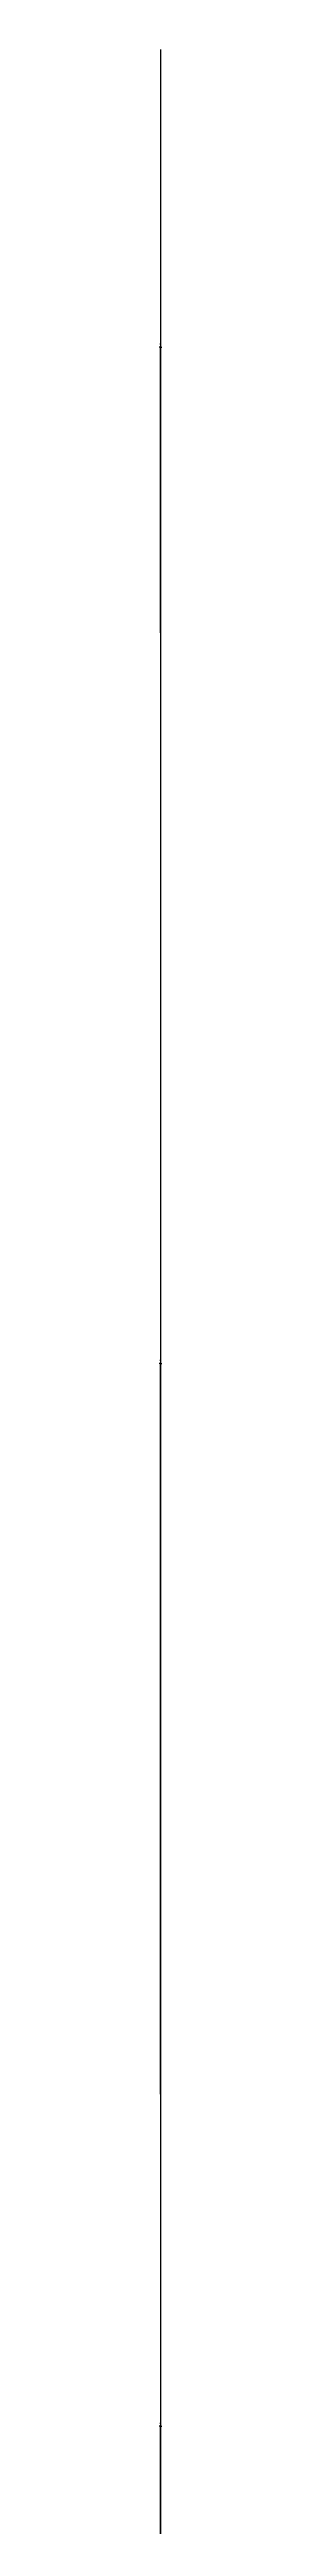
# Model space of a CAD drawing. Header units: metres. Extents: x 11788 to 16684, y 597 to 7347.
# Drawn here: x 11970 to 11971, y 5878 to 6811 of the extents above; entities that cross this region are included whole.
import ezdxf

# ---------------------------------------------------------------- set-up
doc = ezdxf.new("R2010")
doc.units = ezdxf.units.M
doc.layers.add('DIM', color=3, linetype='Continuous')
doc.dimstyles.get("Standard").update_dxf_attribs({"dimtxt": 2.5, "dimasz": 2.5, "dimexe": 1.25, "dimexo": 0.625, "dimtad": 1, "dimcen": 2.5, "dimazin": 3, "dimtfac": 1, "dimtmove": 0, "dimatfit": 3})

# ---------------------------------------------------------------- blocks, each defined once
blk = doc.blocks.new('*D3')
for p, q in [((11970.03, 6810.69), (11970.03, 4430.93)), ((11969.78, 4430.93), (11969.53, 4430.93)), ((11970.03, 2051.16), (11970.03, 4430.93)), ((11970.03, 4430.93), (11970.03, 4430.93)), ((11970.28, 4430.93), (11970.53, 4430.93))]:
    blk.add_line(p, q)
at = {"layer": 'Defpoints'}
for p in [(11970.03, 6810.69), (11970.03, 4430.93), (11970.03, 2051.16)]:
    blk.add_point(p, dxfattribs=at)
at = {"layer": 'DIM', "insert": (11970.03, 4432.055), "char_height": 1, "attachment_point": 5}
blk.add_mtext('0', dxfattribs=at)
blk = doc.blocks.new('*D8')
for p, q in [((11970.03, 6591.16), (11970.03, 6316.16)), ((11969.78, 6316.16), (11969.53, 6316.16)), ((11970.03, 6041.16), (11970.03, 6316.16)), ((11970.03, 6316.16), (11970.03, 6316.16)), ((11970.28, 6316.16), (11970.53, 6316.16))]:
    blk.add_line(p, q)
at = {"layer": 'Defpoints'}
for p in [(11970.03, 6591.16), (11970.03, 6316.16), (11970.03, 6041.16)]:
    blk.add_point(p, dxfattribs=at)
at = {"layer": 'DIM', "insert": (11970.03, 6317.285), "char_height": 1, "attachment_point": 5}
blk.add_mtext('0', dxfattribs=at)
blk = doc.blocks.new('*D9')
for p, q in [((11970.03, 6810.69), (11970.03, 6698.68)), ((11969.78, 6698.68), (11969.53, 6698.68)), ((11970.03, 6591.16), (11970.03, 6698.68)), ((11970.03, 6698.68), (11970.03, 6698.68)), ((11970.28, 6698.68), (11970.53, 6698.68))]:
    blk.add_line(p, q)
at = {"layer": 'Defpoints'}
for p in [(11970.03, 6810.69), (11970.03, 6698.68), (11970.03, 6591.16)]:
    blk.add_point(p, dxfattribs=at)
at = {"layer": 'DIM', "insert": (11970.03, 6699.805), "char_height": 1, "attachment_point": 5}
blk.add_mtext('0', dxfattribs=at)
blk = doc.blocks.new('*D10')
for p, q in [((11970.03, 6041.16), (11970.03, 5916.16)), ((11969.78, 5916.16), (11969.53, 5916.16)), ((11970.03, 5791.16), (11970.03, 5916.16)), ((11970.03, 5916.16), (11970.03, 5916.16)), ((11970.28, 5916.16), (11970.53, 5916.16))]:
    blk.add_line(p, q)
at = {"layer": 'Defpoints'}
for p in [(11970.03, 6041.16), (11970.03, 5916.16), (11970.03, 5791.16)]:
    blk.add_point(p, dxfattribs=at)
at = {"layer": 'DIM', "insert": (11970.03, 5917.285), "char_height": 1, "attachment_point": 5}
blk.add_mtext('0', dxfattribs=at)

msp = doc.modelspace()

# ---------------------------------------------------------------- dimensions: what is measured, and where the dimension line sits
at = {"layer": 'DIM'}
for base, p1, p2, picture, middle in [((11970.03, 4430.93), (11970.03, 2051.16), (11970.03, 6810.69), '*D3', (11970.03, 4432.055)), ((11970.03, 6698.68), (11970.03, 6591.16), (11970.03, 6810.69), '*D9', (11970.03, 6699.805)), ((11970.03, 6316.16), (11970.03, 6041.16), (11970.03, 6591.16), '*D8', (11970.03, 6317.285)), ((11970.03, 5916.16), (11970.03, 5791.16), (11970.03, 6041.16), '*D10', (11970.03, 5917.285))]:
    dim = msp.add_linear_dim(base=base, p1=p1, p2=p2, dimstyle='Standard', dxfattribs=at)
    dim.commit()
    dim.dimension.update_dxf_attribs({"geometry": picture, "text_midpoint": middle})

doc.saveas('drawing.dxf')
